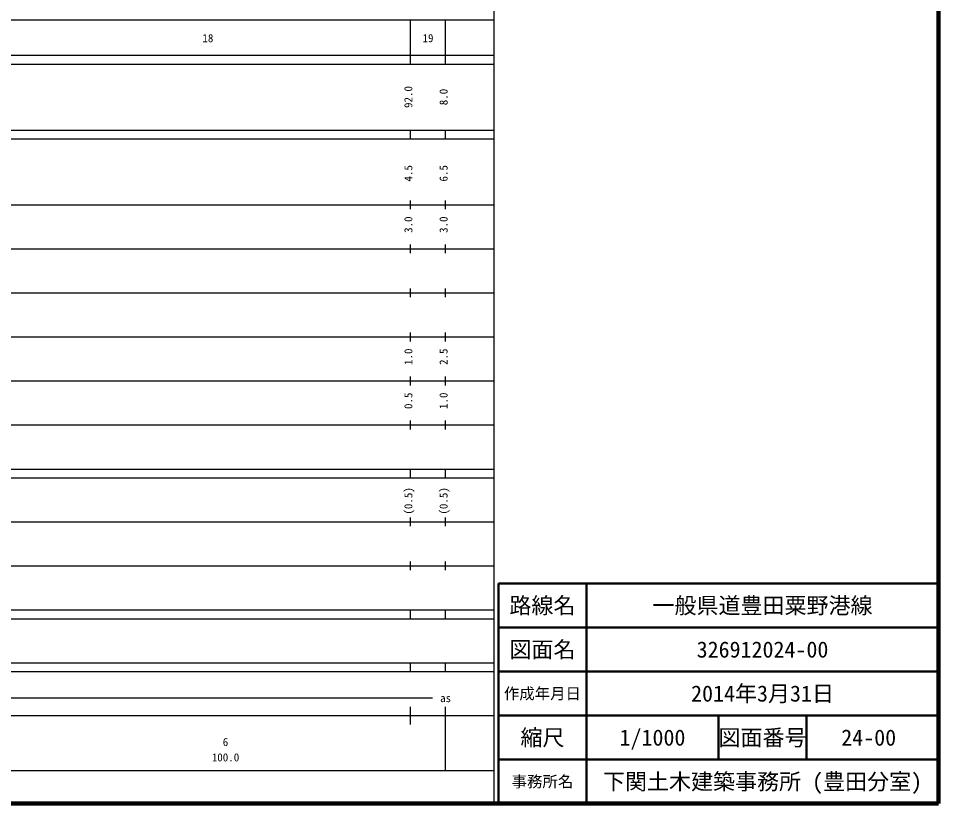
# Model space of a CAD drawing. Units: millimetres on the paper, enlarged 1000 times. Extents: x 40000 to 680000, y 20000 to 380000.
# Drawn here: x 470948 to 680000, y 20000 to 198357 of the extents above; entities that cross this region are included whole.
import ezdxf
from ezdxf.enums import TextEntityAlignment as Align

# ---------------------------------------------------------------- set-up
doc = ezdxf.new("R2010")
doc.units = ezdxf.units.MM
doc.header["$LTSCALE"] = 1000
for name, color, linetype, lineweight in [('M-TTL', 2, 'Continuous', 140), ('M-TTL-BAND', 7, 'Continuous', 25), ('M-TTL-FRAM', 2, 'Continuous', 50), ('M-TTL-LINE', 7, 'Continuous', 50)]:
    doc.layers.add(name, color=color, linetype=linetype, lineweight=lineweight)
doc.layers.add('M-TTL-TXT', color=7, linetype='Continuous')
doc.styles.add('ＭＳ ゴシック', font='')
doc.styles.get('ＭＳ ゴシック').set_extended_font_data('MS Gothic')

msp = doc.modelspace()

# ---------------------------------------------------------------- linework, layer by layer
at = {"layer": 'M-TTL'}
for p, q in [((680000, 20000), (680000, 380000)), ((40000, 20000), (680000, 20000))]:
    msp.add_line(p, q, dxfattribs=at)
at = {"layer": 'M-TTL-BAND'}
for p, q in [((579000, 20000), (579000, 370000)), ((68000, 198000), (579000, 198000)), ((560000, 188000), (560000, 198000)), ((568000, 188000), (568000, 198000)), ((40000, 190000), (579000, 190000)), ((40000, 188000), (579000, 188000)), ((40000, 173000), (579000, 173000)), ((560000, 171000), (560000, 173000)), ((568000, 171000), (568000, 173000)), ((40000, 171000), (579000, 171000)), ((560000, 155000), (560000, 157000)), ((568000, 155000), (568000, 157000)), ((40000, 156000), (579000, 156000)), ((560000, 145000), (560000, 147000)), ((568000, 145000), (568000, 147000)), ((46000, 146000), (579000, 146000)), ((52000, 136000), (579000, 136000)), ((560000, 135000), (560000, 137000)), ((568000, 135000), (568000, 137000)), ((46000, 126000), (579000, 126000)), ((560000, 125000), (560000, 127000)), ((568000, 125000), (568000, 127000)), ((52000, 116000), (579000, 116000)), ((560000, 115000), (560000, 117000)), ((568000, 115000), (568000, 117000)), ((560000, 105000), (560000, 107000)), ((568000, 105000), (568000, 107000)), ((46000, 106000), (579000, 106000)), ((40000, 96000), (579000, 96000)), ((560000, 94000), (560000, 96000)), ((568000, 94000), (568000, 96000)), ((40000, 94000), (579000, 94000)), ((49000, 84000), (579000, 84000)), ((560000, 83000), (560000, 85000)), ((568000, 83000), (568000, 85000)), ((40000, 74000), (579000, 74000)), ((560000, 73000), (560000, 75000)), ((568000, 73000), (568000, 75000)), ((40000, 64000), (579000, 64000)), ((560000, 62000), (560000, 64000)), ((568000, 62000), (568000, 64000)), ((40000, 62000), (579000, 62000)), ((40000, 52000), (579000, 52000)), ((560000, 50000), (560000, 52000)), ((568000, 50000), (568000, 52000)), ((40000, 50000), (579000, 50000)), ((117500, 44000), (565000, 44000)), ((560000, 38000), (560000, 42000)), ((568000, 27500), (568000, 42000)), ((40000, 40000), (579000, 40000)), ((68000, 27500), (579000, 27500))]:
    msp.add_line(p, q, dxfattribs=at)
at = {"layer": 'M-TTL-FRAM'}
for p, q in [((680000, 70000), (580000, 70000)), ((580000, 70000), (580000, 20000))]:
    msp.add_line(p, q, dxfattribs=at)
at = {"layer": 'M-TTL-LINE'}
for p, q in [((600000, 70000), (600000, 20000)), ((680000, 60000), (580000, 60000)), ((680000, 50000), (580000, 50000)), ((680000, 40000), (580000, 40000)), ((630000, 40000), (630000, 30000)), ((650000, 40000), (650000, 30000)), ((680000, 30000), (580000, 30000))]:
    msp.add_line(p, q, dxfattribs=at)

# ---------------------------------------------------------------- texts
at = {"layer": 'M-TTL-BAND', "style": 'ＭＳ ゴシック'}
for s, p in [('18', (514000, 192405)), ('19', (564000, 192405)), ('as', (568000, 42500)), ('6', (518000, 32523)), ('100.0', (518000, 29033))]:
    msp.add_text(s, height=1833, dxfattribs=at).set_placement(p, align=Align.BOTTOM_CENTER)
for s, p in [('92.0', (561000, 180500)), ('8.0', (569000, 180500)), ('4.5', (561000, 163174)), ('6.5', (569000, 163174)), ('3.0', (561000, 151500)), ('3.0', (569000, 151500)), ('1.0', (561000, 121500)), ('2.5', (569000, 121500)), ('0.5', (561000, 111500)), ('1.0', (569000, 111500)), ('(0.5)', (561000, 88764)), ('(0.5)', (569000, 88764))]:
    msp.add_text(s, height=1833, rotation=90, dxfattribs=at).set_placement(p, align=Align.BOTTOM_CENTER)
at = {"layer": 'M-TTL-TXT', "style": 'ＭＳ ゴシック'}
for s, height, p in [('路線名', 3666, (590000, 65000)), ('路線名', 3666, (590000, 65000)), ('一般県道豊田粟野港線', 3666, (640000, 65000)), ('図面名', 3666, (590000, 55000)), ('図面名', 3666, (590000, 55000)), ('326912024-00', 3666, (640000, 55000)), ('作成年月日', 2566, (590000, 45000)), ('作成年月日', 2566, (590000, 45000)), ('2014年3月31日', 3666, (640000, 45000)), ('縮尺', 3666, (590000, 35000)), ('縮尺', 3666, (590000, 35000)), ('1/1000', 3666, (615000, 35000)), ('図面番号', 3666, (640000, 35000)), ('図面番号', 3666, (640000, 35000)), ('24-00', 3666, (664125, 35000)), ('下関土木建築事務所 (豊田分室)', 3666, (640000, 25000)), ('事務所名', 2566, (590000, 25000)), ('事務所名', 2566, (590000, 25000))]:
    msp.add_text(s, height=height, dxfattribs=at).set_placement(p, align=Align.MIDDLE_CENTER)

doc.saveas('drawing.dxf')
